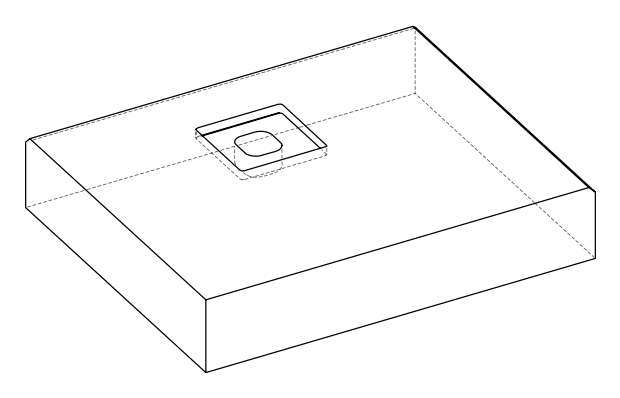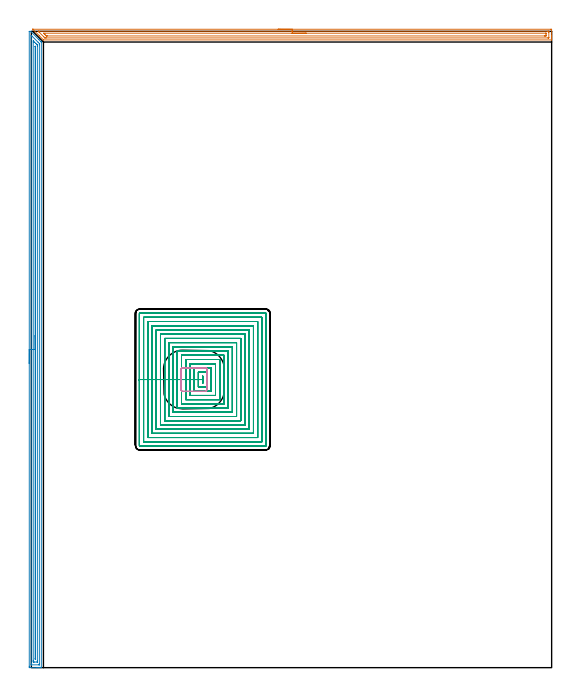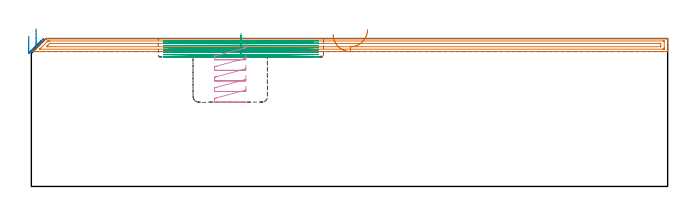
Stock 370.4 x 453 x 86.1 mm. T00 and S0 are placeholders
(PLAN: 4 operations, 2 tool changes, 74.8 min)
(1 AREA_MILL | FG_CHAMFER_SURFACE | UGT0205_001 | 8.99 min | 10697 mm3)
(2 AREA_MILL_1 | FG_CHAMFER_SURFACE_1 | UGT0205_001 | 14.54 min | 16577 mm3)
(3 MILL_RECTANGULAR_POCKET | POCKET_RECTANGULAR_STRAIGHT | UGT0201_084 | Follow Part, ap 1.5, ae 75% | 49.84 min | 103352 mm3)
(4 MILL_RECTANGULAR_POCKET_1 | POCKET_RECTANGULAR_STRAIGHT_1 | NXT0201_007 | Follow Part, ap 6.25, ae 75% | 1.41 min | 43108 mm3)
(TOOL UGT0205_001 | Chamfer Mill 20 x 3 x 45 deg. | D20 FL50 Z2)
(TOOL UGT0201_084 | End mill 6 mm | D6 R1 FL30 Z4)
(TOOL NXT0201_007 | ENDMILL 25mm [R216.25-25050GCK54P 1620] | D25 R3 FL54 Z5)
(OP 1 AREA_MILL)
G17 G21 G94 G90
T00 M6
G54
G17 G0 G90 X175.7 Y454.5 S1061 M3
G43 Z96.1 H0
Z88.5
G94 G1 X175.738 Z87.628 F250.
X175.852 Z86.764
X176.041 Z85.912
X176.303 Z85.08
X176.637 Z84.274
X177.04 Z83.5
X177.509 Z82.764
X178.04 Z82.072
X178.629 Z81.429
X179.272 Z80.84
X179.964 Z80.308
X180.7 Z79.84
X181.474 Z79.437
X182.28 Z79.103
X183.112 Z78.841
X183.964 Z78.652
X184.828 Z78.538
X185.7 Z78.5
X369.779
X370.098 Y454.498 Z78.501
X370.39 Y454.494 Z78.504
X370.4 Y454.186 Z78.811
Y449.828 Z83.166
Y449.297 Z83.7
Y448.957 Z84.039
Y448.425 Z84.57
Y448.085 Z84.909
Y447.404 Z85.595
Y447.145 Z85.855
X370.397 Y447.021 Z85.972
X370.39 Y446.903 Z86.088
X370.225 Y446.9 Z86.1
X8.77
X8.605 Y446.903 Z86.089
X8.517 Y446.981 Z86.015
X5.672 Y449.828 Z83.171
X1.312 Y454.186 Z78.809
X1.175 Y454.324 Z78.673
X1.033 Y454.463 Z78.527
X1.016 Y454.491 Z78.499
Y454.495 Z78.495
X1.142 Y454.5 Z78.5
X185.7
Y453.086 Z79.914
X367.333
X367.992 Y453.085 Z79.915
X368.23 Y453.083 Z79.917
X368.346 Y453.079 Z79.921
X368.391 Y453.073 Z79.927
X368.393 Y453.048 Z79.952
X368.398 Y452.918 Z80.082
X368.4 Y452.443 Z80.557
Y452.045 Z80.955
X368.399 Y448.56 Z84.44
X368.395 Y448.426 Z84.574
X368.39 Y448.326 Z84.674
X368.32 Y448.321 Z84.679
X367.992 Y448.317 Z84.683
X367.756 Y448.315 Z84.685
X10.557
X10.321 Y448.316 Z84.684
X9.664 Y448.321 Z84.679
X9.627 Y448.335 Z84.665
X9.583 Y448.374 Z84.626
X9.495 Y448.458 Z84.542
X9.325 Y448.626 Z84.374
X8.993 Y448.957 Z84.043
X5.507 Y452.443 Z80.557
X5.196 Y452.756 Z80.244
X4.907 Y453.055 Z79.945
X4.885 Y453.08 Z79.92
X4.915 Y453.081 Z79.919
X5.008 Y453.084 Z79.916
X5.196 Y453.085 Z79.915
X5.431 Y453.086 Z79.914
X185.7
Y451.672 Z81.328
X366.204 Y451.671 Z81.329
X366.307 Y451.67 Z81.33
X366.374 Y451.667 Z81.333
X366.391 Y451.664 Z81.336
X366.394 Y451.657 Z81.343
X366.397 Y451.635 Z81.365
X366.399 Y451.572 Z81.428
Y450.51 Z82.49
X366.392 Y449.828 Z83.172
X366.39 Y449.74 Z83.26
X366.301 Y449.734 Z83.266
X366.204 Y449.732 Z83.268
X365.413 Y449.729 Z83.271
X365.311 Y449.728 Z83.272
X11.348 Y449.729 Z83.271
X11.143 Y449.731 Z83.269
X10.734 Y449.736 Z83.264
X10.669 Y449.741 Z83.259
X10.656 Y449.751 Z83.249
X10.627 Y449.776 Z83.224
X10.571 Y449.828 Z83.172
X10.557 Y449.842 Z83.158
X9.664 Y450.735 Z82.265
X8.831 Y451.572 Z81.428
X8.77 Y451.637 Z81.363
X8.76 Y451.665 Z81.335
X9.664 Y451.671 Z81.329
X185.7 Y451.672 Z81.328
X186.572 Z81.366
X187.437 Z81.48
X188.288 Z81.669
X189.12 Z81.931
X189.926 Z82.265
X190.7 Z82.668
X191.436 Z83.137
X192.128 Z83.668
X192.771 Z84.257
X193.36 Z84.901
X193.892 Z85.593
X194.36 Z86.328
X194.763 Z87.102
X195.097 Z87.908
X195.359 Z88.74
X195.548 Z89.592
X195.662 Z90.457
X195.7 Z91.328
G0 Z96.1
M5
M2
(OP 2 AREA_MILL_1)
G17 G21 G94 G90
T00 M6
G54
G17 G0 G90 X-1.5 Y216.5 S1061 M3
G43 Z96.1 H0
Z87.5
G94 G1 Y216.538 Z86.628 F250.
Y216.652 Z85.764
Y216.841 Z84.912
Y217.103 Z84.08
Y217.437 Z83.274
Y217.84 Z82.5
Y218.308 Z81.764
Y218.84 Z81.072
Y219.429 Z80.429
Y220.072 Z79.84
Y220.764 Z79.308
Y221.5 Z78.84
Y222.274 Z78.437
Y223.08 Z78.103
Y223.912 Z77.841
Y224.764 Z77.652
Y225.628 Z77.538
Y226.5 Z77.5
Y452.836
X-1.496 Y452.967 Z77.504
X-1.493 Y452.99 Z77.506
X-1.368 Y453. Z77.631
X-0.7 Z78.299
X-0.584 Y452.999 Z78.415
X-0.5 Y452.99 Z78.495
X-0.41 Y452.911 Z78.588
X5.469 Y447.032 Z84.467
X6.808 Y445.693 Z85.806
X7.009 Y445.491 Z86.006
X7.097 Y445.395 Z86.089
X7.1 Y445.246 Z86.1
Y0.164
X7.098 Y0.01 Z86.088
X6.968 Y0.002 Z85.961
X6.833 Y0. Z85.833
X6.507 Z85.507
X5.863 Z84.857
X4.665 Z83.662
X4.113 Z83.107
X-1.062 Z77.936
X-1.138 Y0.001 Z77.859
X-1.493 Y0.01 Z77.505
X-1.497 Y0.244 Z77.501
X-1.5 Y0.611 Z77.5
Y0.98
Y226.5
X-0.086 Z78.914
X-0.085 Y449.711 Z78.915
X-0.083 Y449.954 Z78.917
X-0.08 Y450.076 Z78.92
X-0.079 Y450.117 Z78.921
X-0.041 Y450.081 Z78.959
X0.338 Y449.711 Z79.338
X4.803 Y445.246 Z83.803
X4.988 Y445.059 Z83.988
X5.679 Y444.354 Z84.679
X5.685 Y443.643 Z84.685
Y443.461
Y2.578
X5.683 Y2.397 Z84.683
X5.679 Y2.042 Z84.679
X5.673 Y2.01 Z84.673
X5.609 Y2.006 Z84.609
X5.506 Y2.002 Z84.506
X5.376 Y2. Z84.376
X0.125 Y2.001 Z79.125
X-0.03 Y2.006 Z78.97
X-0.059 Y2.009 Z78.941
X-0.079 Y2.015 Z78.921
X-0.08 Y2.05 Z78.92
X-0.084 Y2.214 Z78.916
X-0.085 Y2.397 Z78.915
X-0.086 Y3.109 Z78.914
Y226.5
X1.328 Z80.328
X1.329 Y445.408 Z80.329
X1.334 Y446.139 Z80.334
X1.335 Y446.2 Z80.335
X1.455 Y446.139 Z80.455
X1.487 Y446.11 Z80.487
X2.355 Y445.246 Z81.355
X3.238 Y444.363 Z82.238
X4.113 Y443.487 Z83.113
X4.137 Y443.461 Z83.137
X4.265 Y443.306 Z83.265
X4.27 Y442.568 Z83.27
X4.271 Y442.406 Z83.271
Y4.913
X4.268 Y4.182 Z83.268
X4.265 Y4.027 Z83.265
X4.263 Y4.01 Z83.263
X4.246 Y4.007 Z83.246
X4.202 Y4.003 Z83.202
X4.113 Y4.001 Z83.113
X2.362 Y4. Z81.362
X1.662 Y4.004 Z80.662
X1.487 Y4.01 Z80.487
X1.335 Y4.029 Z80.335
X1.332 Y4.182 Z80.332
X1.33 Y4.343 Z80.33
X1.329 Y5.075 Z80.329
X1.328 Y5.237 Z80.328
Y226.5
X2.743 Z81.743
Y442.18
X2.744 Y442.238 Z81.744
X2.75 Y442.354 Z81.75
X2.754 Y442.388 Z81.754
X2.766 Y442.378 Z81.766
X2.798 Y442.347 Z81.798
X2.839 Y442.301 Z81.839
X2.85 Y442.237 Z81.85
X2.854 Y442.18 Z81.854
X2.857 Y442.064 Z81.857
Y6.356
X2.856 Y6.297 Z81.856
X2.852 Y6.181 Z81.852
X2.844 Y6.01 Z81.844
X2.8 Y6.008 Z81.8
X2.756 Y6.01 Z81.756
X2.748 Y6.181 Z81.748
X2.744 Y6.297 Z81.744
X2.743 Y6.356 Z81.743
Y226.5
Y227.372 Z81.781
Y228.236 Z81.895
Y229.088 Z82.083
Y229.92 Z82.346
Y230.726 Z82.68
Y231.5 Z83.082
Y232.236 Z83.551
Y232.928 Z84.082
Y233.571 Z84.672
Y234.16 Z85.315
Y234.692 Z86.007
Y235.16 Z86.743
Y235.563 Z87.516
Y235.897 Z88.322
Y236.159 Z89.154
Y236.348 Z90.006
Y236.462 Z90.871
Y236.5 Z91.743
G0 Z96.1
M5
M2
(OP 3 MILL_RECTANGULAR_POCKET)
G17 G21 G94 G90
T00 M6
G54
G17 G0 G90 X122.1 Y203.312 S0 M3
G43 Z96.1 H0
Z89.1
G94 G1 Y207.4 Z88.005 F250.
X121.9 Z87.951
Y202.8 Z86.718
X122.1 Z86.665
Y207.4 Z85.432
X121.9 Z85.379
Y205.1 Z84.762
Y202.8 F500.
X122.1
Y207.4
X121.9
Y205.1
X118.9
Y199.8
X125.1
Y210.4
X118.9
Y205.1
X115.9
Y196.8
X128.1
Y213.4
X115.9
Y205.1
X112.9
Y193.8
X131.1
Y216.4
X112.9
Y205.1
X109.9
Y190.8
X134.1
Y219.4
X109.9
Y205.1
X106.9
Y187.8
X137.1
Y222.4
X106.9
Y205.1
X103.9
Y184.8
X140.1
Y225.4
X103.9
Y205.1
X100.9
Y181.8
X143.1
Y228.4
X100.9
Y205.1
X97.9
Y178.8
X146.1
Y231.4
X97.9
Y205.1
X94.9
Y175.8
X149.1
Y234.4
X94.9
Y205.1
X91.9
Y172.8
X152.1
Y237.4
X91.9
Y205.1
X88.9
Y169.8
X155.1
Y240.4
X88.9
Y205.1
X85.9
Y166.8
X158.1
Y243.4
X85.9
Y205.1
X82.9
Y163.8
X161.1
Y246.4
X82.9
Y205.1
X79.9
Y160.8
X164.1
Y249.4
X79.9
Y205.1
X76.9
Y158.1
G3 X77.2 Y157.8 R0.3
G1 X166.8
G3 X167.1 Y158.1 R0.3
G1 Y252.1
G3 X166.8 Y252.4 R0.3
G1 X77.2
G3 X76.9 Y252.1 R0.3
G1 Y205.1
Y204.1
G0 X122.1 Y203.312 Z87.762
G1 Y207.4 Z86.667 F250.
X121.9 Z86.614
Y202.8 Z85.381
X122.1 Z85.327
Y207.4 Z84.095
X121.9 Z84.041
Y205.1 Z83.425
Y202.8 F500.
X122.1
Y207.4
X121.9
Y205.1
X118.9
Y199.8
X125.1
Y210.4
X118.9
Y205.1
X115.9
Y196.8
X128.1
Y213.4
X115.9
Y205.1
X112.9
Y193.8
X131.1
Y216.4
X112.9
Y205.1
X109.9
Y190.8
X134.1
Y219.4
X109.9
Y205.1
X106.9
Y187.8
X137.1
Y222.4
X106.9
Y205.1
X103.9
Y184.8
X140.1
Y225.4
X103.9
Y205.1
X100.9
Y181.8
X143.1
Y228.4
X100.9
Y205.1
X97.9
Y178.8
X146.1
Y231.4
X97.9
Y205.1
X94.9
Y175.8
X149.1
Y234.4
X94.9
Y205.1
X91.9
Y172.8
X152.1
Y237.4
X91.9
Y205.1
X88.9
Y169.8
X155.1
Y240.4
X88.9
Y205.1
X85.9
Y166.8
X158.1
Y243.4
X85.9
Y205.1
X82.9
Y163.8
X161.1
Y246.4
X82.9
Y205.1
X79.9
Y160.8
X164.1
Y249.4
X79.9
Y205.1
X76.9
Y158.1
G3 X77.2 Y157.8 R0.3
G1 X166.8
G3 X167.1 Y158.1 R0.3
G1 Y252.1
G3 X166.8 Y252.4 R0.3
G1 X77.2
G3 X76.9 Y252.1 R0.3
G1 Y205.1
Y204.1
G0 X122.1 Y203.312 Z86.425
G1 Y207.4 Z85.33 F250.
X121.9 Z85.276
Y202.8 Z84.043
X122.1 Z83.99
Y207.4 Z82.757
X121.9 Z82.704
Y205.1 Z82.087
Y202.8 F500.
X122.1
Y207.4
X121.9
Y205.1
X118.9
Y199.8
X125.1
Y210.4
X118.9
Y205.1
X115.9
Y196.8
X128.1
Y213.4
X115.9
Y205.1
X112.9
Y193.8
X131.1
Y216.4
X112.9
Y205.1
X109.9
Y190.8
X134.1
Y219.4
X109.9
Y205.1
X106.9
Y187.8
X137.1
Y222.4
X106.9
Y205.1
X103.9
Y184.8
X140.1
Y225.4
X103.9
Y205.1
X100.9
Y181.8
X143.1
Y228.4
X100.9
Y205.1
X97.9
Y178.8
X146.1
Y231.4
X97.9
Y205.1
X94.9
Y175.8
X149.1
Y234.4
X94.9
Y205.1
X91.9
Y172.8
X152.1
Y237.4
X91.9
Y205.1
X88.9
Y169.8
X155.1
Y240.4
X88.9
Y205.1
X85.9
Y166.8
X158.1
Y243.4
X85.9
Y205.1
X82.9
Y163.8
X161.1
Y246.4
X82.9
Y205.1
X79.9
Y160.8
X164.1
Y249.4
X79.9
Y205.1
X76.9
Y158.1
G3 X77.2 Y157.8 R0.3
G1 X166.8
G3 X167.1 Y158.1 R0.3
G1 Y252.1
G3 X166.8 Y252.4 R0.3
G1 X77.2
G3 X76.9 Y252.1 R0.3
G1 Y205.1
Y204.1
G0 X122.1 Y203.312 Z85.087
G1 Y207.4 Z83.992 F250.
X121.9 Z83.939
Y202.8 Z82.706
X122.1 Z82.652
Y207.4 Z81.42
X121.9 Z81.366
Y205.1 Z80.75
Y202.8 F500.
X122.1
Y207.4
X121.9
Y205.1
X118.9
Y199.8
X125.1
Y210.4
X118.9
Y205.1
X115.9
Y196.8
X128.1
Y213.4
X115.9
Y205.1
X112.9
Y193.8
X131.1
Y216.4
X112.9
Y205.1
X109.9
Y190.8
X134.1
Y219.4
X109.9
Y205.1
X106.9
Y187.8
X137.1
Y222.4
X106.9
Y205.1
X103.9
Y184.8
X140.1
Y225.4
X103.9
Y205.1
X100.9
Y181.8
X143.1
Y228.4
X100.9
Y205.1
X97.9
Y178.8
X146.1
Y231.4
X97.9
Y205.1
X94.9
Y175.8
X149.1
Y234.4
X94.9
Y205.1
X91.9
Y172.8
X152.1
Y237.4
X91.9
Y205.1
X88.9
Y169.8
X155.1
Y240.4
X88.9
Y205.1
X85.9
Y166.8
X158.1
Y243.4
X85.9
Y205.1
X82.9
Y163.8
X161.1
Y246.4
X82.9
Y205.1
X79.9
Y160.8
X164.1
Y249.4
X79.9
Y205.1
X76.9
Y158.1
G3 X77.2 Y157.8 R0.3
G1 X166.8
G3 X167.1 Y158.1 R0.3
G1 Y252.1
G3 X166.8 Y252.4 R0.3
G1 X77.2
G3 X76.9 Y252.1 R0.3
G1 Y205.1
Y204.1
G0 X122.1 Y203.312 Z83.75
G1 Y207.4 Z82.655 F250.
X121.9 Z82.601
Y202.8 Z81.368
X122.1 Z81.315
Y207.4 Z80.082
X121.9 Z80.029
Y205.1 Z79.412
Y202.8 F500.
X122.1
Y207.4
X121.9
Y205.1
X118.9
Y199.8
X125.1
Y210.4
X118.9
Y205.1
X115.9
Y196.8
X128.1
Y213.4
X115.9
Y205.1
X112.9
Y193.8
X131.1
Y216.4
X112.9
Y205.1
X109.9
Y190.8
X134.1
Y219.4
X109.9
Y205.1
X106.9
Y187.8
X137.1
Y222.4
X106.9
Y205.1
X103.9
Y184.8
X140.1
Y225.4
X103.9
Y205.1
X100.9
Y181.8
X143.1
Y228.4
X100.9
Y205.1
X97.9
Y178.8
X146.1
Y231.4
X97.9
Y205.1
X94.9
Y175.8
X149.1
Y234.4
X94.9
Y205.1
X91.9
Y172.8
X152.1
Y237.4
X91.9
Y205.1
X88.9
Y169.8
X155.1
Y240.4
X88.9
Y205.1
X85.9
Y166.8
X158.1
Y243.4
X85.9
Y205.1
X82.9
Y163.8
X161.1
Y246.4
X82.9
Y205.1
X79.9
Y160.8
X164.1
Y249.4
X79.9
Y205.1
X76.9
Y158.1
G3 X77.2 Y157.8 R0.3
G1 X166.8
G3 X167.1 Y158.1 R0.3
G1 Y252.1
G3 X166.8 Y252.4 R0.3
G1 X77.2
G3 X76.9 Y252.1 R0.3
G1 Y205.1
Y204.1
G0 X122.1 Y203.312 Z82.412
G1 Y207.4 Z81.317 F250.
X121.9 Z81.264
Y202.8 Z80.031
X122.1 Z79.977
Y207.4 Z78.745
X121.9 Z78.691
Y205.1 Z78.075
Y202.8 F500.
X122.1
Y207.4
X121.9
Y205.1
X118.9
Y199.8
X125.1
Y210.4
X118.9
Y205.1
X115.9
Y196.8
X128.1
Y213.4
X115.9
Y205.1
X112.9
Y193.8
X131.1
Y216.4
X112.9
Y205.1
X109.9
Y190.8
X134.1
Y219.4
X109.9
Y205.1
X106.9
Y187.8
X137.1
Y222.4
X106.9
Y205.1
X103.9
Y184.8
X140.1
Y225.4
X103.9
Y205.1
X100.9
Y181.8
X143.1
Y228.4
X100.9
Y205.1
X97.9
Y178.8
X146.1
Y231.4
X97.9
Y205.1
X94.9
Y175.8
X149.1
Y234.4
X94.9
Y205.1
X91.9
Y172.8
X152.1
Y237.4
X91.9
Y205.1
X88.9
Y169.8
X155.1
Y240.4
X88.9
Y205.1
X85.9
Y166.8
X158.1
Y243.4
X85.9
Y205.1
X82.9
Y163.8
X161.1
Y246.4
X82.9
Y205.1
X79.9
Y160.8
X164.1
Y249.4
X79.9
Y205.1
X76.9
Y158.1
G3 X77.2 Y157.8 R0.3
G1 X166.8
G3 X167.1 Y158.1 R0.3
G1 Y252.1
G3 X166.8 Y252.4 R0.3
G1 X77.2
G3 X76.9 Y252.1 R0.3
G1 Y205.1
Y204.1
G0 X122.1 Y203.312 Z81.075
G1 Y207.4 Z79.98 F250.
X121.9 Z79.926
Y202.8 Z78.694
X122.1 Z78.64
Y207.4 Z77.407
X121.9 Z77.354
Y205.1 Z76.737
Y202.8 F500.
X122.1
Y207.4
X121.9
Y205.1
X118.9
Y199.8
X125.1
Y210.4
X118.9
Y205.1
X115.9
Y196.8
X128.1
Y213.4
X115.9
Y205.1
X112.9
Y193.8
X131.1
Y216.4
X112.9
Y205.1
X109.9
Y190.8
X134.1
Y219.4
X109.9
Y205.1
X106.9
Y187.8
X137.1
Y222.4
X106.9
Y205.1
X103.9
Y184.8
X140.1
Y225.4
X103.9
Y205.1
X100.9
Y181.8
X143.1
Y228.4
X100.9
Y205.1
X97.9
Y178.8
X146.1
Y231.4
X97.9
Y205.1
X94.9
Y175.8
X149.1
Y234.4
X94.9
Y205.1
X91.9
Y172.8
X152.1
Y237.4
X91.9
Y205.1
X88.9
Y169.8
X155.1
Y240.4
X88.9
Y205.1
X85.9
Y166.8
X158.1
Y243.4
X85.9
Y205.1
X82.9
Y163.8
X161.1
Y246.4
X82.9
Y205.1
X79.9
Y160.8
X164.1
Y249.4
X79.9
Y205.1
X76.9
Y158.1
G3 X77.2 Y157.8 R0.3
G1 X166.8
G3 X167.1 Y158.1 R0.3
G1 Y252.1
G3 X166.8 Y252.4 R0.3
G1 X77.2
G3 X76.9 Y252.1 R0.3
G1 Y205.1
Y204.1
G0 X122.1 Y203.312 Z79.737
G1 Y207.4 Z78.642 F250.
X121.9 Z78.589
Y202.8 Z77.356
X122.1 Z77.302
Y207.4 Z76.07
X121.9 Z76.016
Y205.1 Z75.4
Y202.8 F500.
X122.1
Y207.4
X121.9
Y205.1
X118.9
Y199.8
X125.1
Y210.4
X118.9
Y205.1
X115.9
Y196.8
X128.1
Y213.4
X115.9
Y205.1
X112.9
Y193.8
X131.1
Y216.4
X112.9
Y205.1
X109.9
Y190.8
X134.1
Y219.4
X109.9
Y205.1
X106.9
Y187.8
X137.1
Y222.4
X106.9
Y205.1
X103.9
Y184.8
X140.1
Y225.4
X103.9
Y205.1
X100.9
Y181.8
X143.1
Y228.4
X100.9
Y205.1
X97.9
Y178.8
X146.1
Y231.4
X97.9
Y205.1
X94.9
Y175.8
X149.1
Y234.4
X94.9
Y205.1
X91.9
Y172.8
X152.1
Y237.4
X91.9
Y205.1
X88.9
Y169.8
X155.1
Y240.4
X88.9
Y205.1
X85.9
Y166.8
X158.1
Y243.4
X85.9
Y205.1
X82.9
Y163.8
X161.1
Y246.4
X82.9
Y205.1
X79.9
Y160.8
X164.1
Y249.4
X79.9
Y205.1
X76.9
Y158.1
G3 X77.2 Y157.8 R0.3
G1 X166.8
G3 X167.1 Y158.1 R0.3
G1 Y252.1
G3 X166.8 Y252.4 R0.3
G1 X77.2
G3 X76.9 Y252.1 R0.3
G1 Y205.1
Y204.1
G0 Z96.1
M5
M2
(OP 4 MILL_RECTANGULAR_POCKET_1)
G17 G21 G94 G90
T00 M6
G54
G17 G0 G90 X124.9 Y205.054 S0 M3
G43 Z96.1 H1
Z82.933
G94 G1 Y212.505 Z80.937 F250.
X124.847 Y212.753 Z80.869
X124.739 Y212.983 Z80.801
X124.581 Y213.181 Z80.733
X124.383 Y213.339 Z80.665
X124.153 Y213.447 Z80.597
X123.905 Y213.5 Z80.529
X107.595 Z76.159
X107.347 Y213.447 Z76.091
X107.117 Y213.339 Z76.023
X106.919 Y213.181 Z75.955
X106.761 Y212.983 Z75.887
X106.653 Y212.753 Z75.819
X106.6 Y212.505 Z75.751
Y212.4 Z75.723
Y205.1 Z73.767
Y197.8 F500.
G3 X107.7 Y196.7 R1.1
G1 X123.8
G3 X124.9 Y197.8 R1.1
G1 Y212.4
G3 X123.8 Y213.5 R1.1
G1 X107.7
G3 X106.6 Y212.4 R1.1
G1 Y205.1
Y204.1
G0 X124.9 Y205.054 Z76.767
G1 Y212.505 Z74.77 F250.
X124.847 Y212.753 Z74.702
X124.739 Y212.983 Z74.634
X124.581 Y213.181 Z74.566
X124.383 Y213.339 Z74.498
X124.153 Y213.447 Z74.43
X123.905 Y213.5 Z74.362
X107.595 Z69.992
X107.347 Y213.447 Z69.924
X107.117 Y213.339 Z69.856
X106.919 Y213.181 Z69.788
X106.761 Y212.983 Z69.72
X106.653 Y212.753 Z69.652
X106.6 Y212.505 Z69.584
Y212.4 Z69.556
Y205.1 Z67.6
Y197.8 F500.
G3 X107.7 Y196.7 R1.1
G1 X123.8
G3 X124.9 Y197.8 R1.1
G1 Y212.4
G3 X123.8 Y213.5 R1.1
G1 X107.7
G3 X106.6 Y212.4 R1.1
G1 Y205.1
Y204.1
G0 X124.9 Y205.054 Z70.6
G1 Y212.505 Z68.603 F250.
X124.847 Y212.753 Z68.535
X124.739 Y212.983 Z68.467
X124.581 Y213.181 Z68.399
X124.383 Y213.339 Z68.331
X124.153 Y213.447 Z68.264
X123.905 Y213.5 Z68.196
X107.595 Z63.825
X107.347 Y213.447 Z63.757
X107.117 Y213.339 Z63.689
X106.919 Y213.181 Z63.621
X106.761 Y212.983 Z63.553
X106.653 Y212.753 Z63.485
X106.6 Y212.505 Z63.417
Y212.4 Z63.389
Y205.1 Z61.433
Y197.8 F500.
G3 X107.7 Y196.7 R1.1
G1 X123.8
G3 X124.9 Y197.8 R1.1
G1 Y212.4
G3 X123.8 Y213.5 R1.1
G1 X107.7
G3 X106.6 Y212.4 R1.1
G1 Y205.1
Y204.1
G0 X124.9 Y205.054 Z64.433
G1 Y212.505 Z62.437 F250.
X124.847 Y212.753 Z62.369
X124.739 Y212.983 Z62.301
X124.581 Y213.181 Z62.233
X124.383 Y213.339 Z62.165
X124.153 Y213.447 Z62.097
X123.905 Y213.5 Z62.029
X107.595 Z57.659
X107.347 Y213.447 Z57.591
X107.117 Y213.339 Z57.523
X106.919 Y213.181 Z57.455
X106.761 Y212.983 Z57.387
X106.653 Y212.753 Z57.319
X106.6 Y212.505 Z57.251
Y212.4 Z57.223
Y205.1 Z55.267
Y197.8 F500.
G3 X107.7 Y196.7 R1.1
G1 X123.8
G3 X124.9 Y197.8 R1.1
G1 Y212.4
G3 X123.8 Y213.5 R1.1
G1 X107.7
G3 X106.6 Y212.4 R1.1
G1 Y205.1
Y204.1
G0 X124.9 Y205.054 Z58.267
G1 Y212.505 Z56.27 F250.
X124.847 Y212.753 Z56.202
X124.739 Y212.983 Z56.134
X124.581 Y213.181 Z56.066
X124.383 Y213.339 Z55.998
X124.153 Y213.447 Z55.93
X123.905 Y213.5 Z55.862
X107.595 Z51.492
X107.347 Y213.447 Z51.424
X107.117 Y213.339 Z51.356
X106.919 Y213.181 Z51.288
X106.761 Y212.983 Z51.22
X106.653 Y212.753 Z51.152
X106.6 Y212.505 Z51.084
Y212.4 Z51.056
Y205.1 Z49.1
Y197.8 F500.
G3 X107.7 Y196.7 R1.1
G1 X123.8
G3 X124.9 Y197.8 R1.1
G1 Y212.4
G3 X123.8 Y213.5 R1.1
G1 X107.7
G3 X106.6 Y212.4 R1.1
G1 Y205.1
Y204.1
G0 Z96.1
M5
M2
